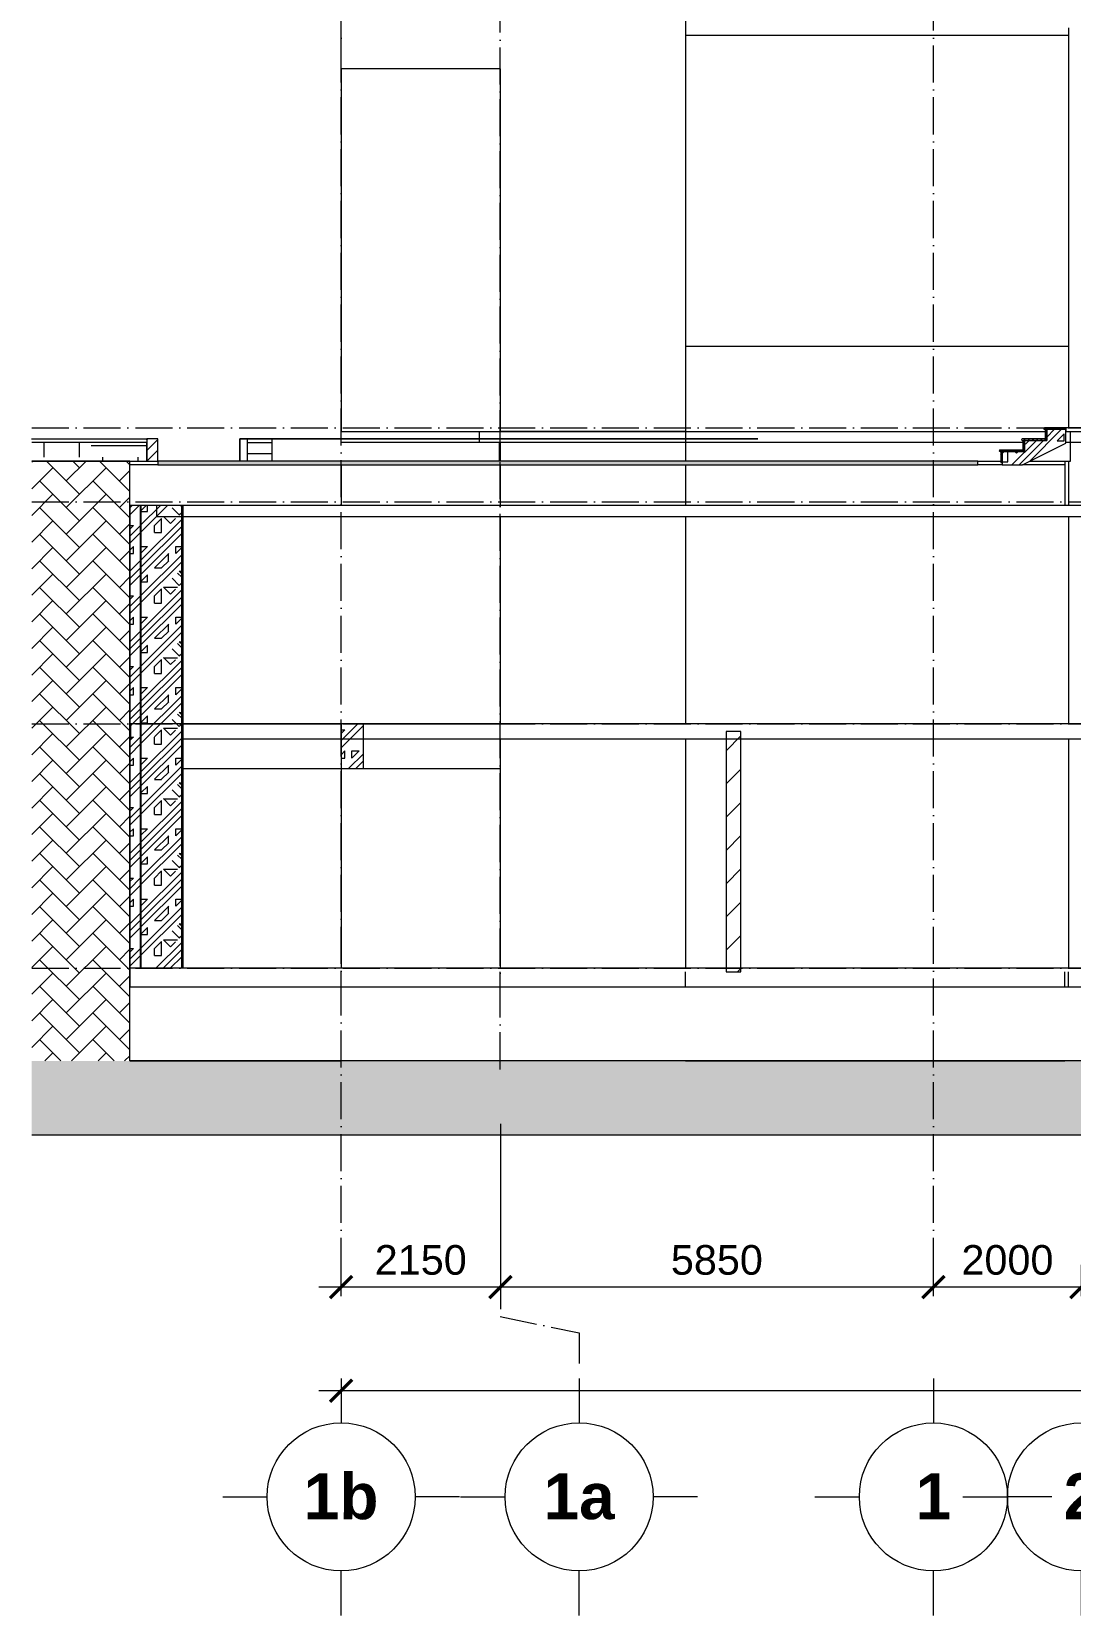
# Model space of a CAD drawing. Header units: millimetres. Extents: x -12680 to 112808, y -16580 to 93550.
# Drawn here: x -12680 to 1351, y -16039 to 5350 of the extents above; entities that cross this region are included whole.
import ezdxf

# ---------------------------------------------------------------- set-up
doc = ezdxf.new("R2010")
doc.units = ezdxf.units.MM
doc.linetypes.add('Grid Line', pattern=[14, 10, -2, 0, -2])
for name, color, linetype, lineweight in [('DIM', 1, 'Continuous', 5), ('HATCH-TUONG', 152, 'Continuous', 9), ('KH', 6, 'Continuous', 5), ('NET CAT', 3, 'Continuous', 5), ('NET CATConcrete', 3, 'Continuous', 5), ('NET THAY 1', 41, 'Continuous', 5), ('NET-CAT', 3, 'Continuous', 9), ('NET-THAY', 2, 'Continuous', 15), ('TRUC', 225, 'Continuous', 5)]:
    doc.layers.add(name, color=color, linetype=linetype, lineweight=lineweight)
doc.styles.add('Arial_B', font='arialbd_1.ttf', dxfattribs={"height": 619.047619})
doc.styles.add('TA1', font='arial_1.ttf')
doc.dimstyles.new('D_200_KTx2', dxfattribs={"dimtxt": 400, "dimasz": 300, "dimexe": 300, "dimexo": 300, "dimgap": 160, "dimtad": 1, "dimdec": 0, "dimzin": 9, "dimtxsty": 'TA1', "dimblk": 'ARCHTICK', "dimcen": 1, "dimdle": 300, "dimclrd": 256, "dimclre": 256, "dimclrt": 7, "dimadec": 0, "dimazin": 0, "dimtfac": 1, "dimtdec": 0, "dimtix": 1, "dimtmove": 1, "dimatfit": 3, "dimldrblk": 'ARCHTICK', "dimfxl": 0, "dimtolj": 1, "dimtzin": 0, "dimlwd": -1, "dimlwe": -1, "dimarcsym": 0})
pattern_1 = [(45, (41557.3, 40400), (-476.2456, 476.2456), []), (45, (41652.6, 40400), (-476.2456, 476.2456), []), (45, (41462.1, 40400), (-476.2456, 476.2456), []), (45, (41938.3, 40400), (-476.2456, 476.2456), []), (45, (42033.6, 40400), (-476.2456, 476.2456), []), (0, (41843.1, 40495.25), (0, 952.5), [95.25, -857.25]), (0, (41938.3, 40590.5), (0, 952.5), [95.25, -857.25]), (45, (41843.1, 40495.25), (0, 952.491), [134.684, -1212.342]), (45, (41938.3, 40495.25), (0, 952.491), [134.684, -1212.342]), (0, (41843.1, 40495.25), (0, 952.5), [95.25, -857.25]), (90, (41366.8, 40495.25), (-952.5, 6e-14), [95.25, -857.25]), (90, (41462.1, 40495.25), (-952.5, 6e-14), [190.5, -762]), (45, (41366.8, 40590.5), (0, 952.491), [134.684, -1212.342]), (90, (42224.1, 40781), (-952.5, 6e-14), [95.25, -857.25]), (0, (42128.8, 40781), (0, 952.5), [95.25, -857.25]), (45, (42128.8, 40781), (0, 952.491), [134.684, -1212.342]), (0, (42319.3, 40495.25), (0, 952.5), [95.25, -857.25]), (0, (42319.3, 40971.5), (0, 952.5), [95.25, -857.25]), (90, (42509.8, 41066.75), (-952.5, 6e-14), [95.25, -857.25]), (45, (42319.3, 40971.5), (0, 952.491), [269.367, -1077.659]), (45, (42414.6, 40971.5), (0, 952.491), [134.684, -1212.342]), (45, (42605.1, 41162), (0, 952.491), [134.684, -1212.342]), (0, (42605.1, 41257.25), (0, 952.5), [95.25, -857.25]), (90, (42605.1, 41162), (-952.5, 6e-14), [95.25, -857.25]), (0, (41938.3, 41162), (0, 952.5), [95.25, -857.25]), (0, (42128.8, 41257.25), (0, 952.5), [95.25, -857.25]), (90, (42033.6, 41162), (-952.5, 6e-14), [95.25, -857.25]), (90, (42128.8, 41162), (-952.5, 6e-14), [95.25, -857.25]), (45, (41938.3, 41162), (0, 952.491), [134.684, -1212.342]), (45, (42128.8, 41162), (0, 952.491), [134.684, -1212.342]), (135, (41581.06, 40614.8), (-952.491, 6e-14), [134.684, -1212.342]), (135, (41700.2, 40733.4), (-952.491, 6e-14), [134.684, -1212.342]), (135, (41771.64, 40804.8), (-952.491, 6e-14), [134.684, -1212.342]), (135, (41795.45, 40828.6), (-952.491, 6e-14), [134.684, -1212.342]), (135, (41843.1, 40876.25), (-952.491, 6e-14), [134.684, -1212.342]), (135, (41866.9, 40900.06), (-952.491, 6e-14), [134.684, -1212.342]), (135, (41938.3, 40971.5), (-952.491, 6e-14), [134.684, -1212.342]), (135, (41985.95, 41019.1), (-952.491, 6e-14), [134.684, -1212.342]), (45, (41581.06, 40614.8), (0, 952.491), [95.25, -1251.776]), (45, (41700.2, 40733.4), (0, 952.491), [67.361, -1279.665]), (45, (41866.9, 40900.06), (0, 952.491), [67.361, -1279.665]), (45, (41771.64, 40995.3), (0, 952.491), [67.361, -1279.665]), (45, (41938.3, 40971.5), (0, 952.491), [67.361, -1279.665]), (45, (41843.1, 41066.75), (0, 952.491), [67.361, -1279.665]), (0, (41486.3, 40709.5), (0, 952.5), [190.043, -762.457]), (0, (41700.2, 40923.9), (0, 952.5), [95.25, -857.25])]
pattern_2 = [(45, (41462.075, 40400), (-28.28427, 28.28427), []), (135, (41462.075, 40400), (-28.28427, -28.28427), [])]

# ---------------------------------------------------------------- blocks, each defined once
blk = doc.blocks.new('ALC1807-ASCENT PLAZA-TANG HAM_rvt-1-MẶT CẮT B-B')
at = {"layer": 'HATCH-TUONG', "lineweight": 5}
h = blk.add_hatch(dxfattribs=at)
h.set_pattern_fill('FP_2', style=0, pattern_type=2)
h.set_pattern_definition([(45, (41462.07, 40400), (-224.5064, 224.5064), [])])
h.paths.add_polyline_path([(-3099, -7350), (-3099, -4100), (-3299, -4100), (-3299, -7350)], flags=0)
at = {"layer": 'NET-CAT', "color": 250}
for p, q in [((-3299, -4100), (-3299, -7350)), ((-3099, -4100), (-3299, -4100)), ((-3099, -7350), (-3099, -4100)), ((-3299, -7350), (-3099, -7350))]:
    blk.add_line(p, q, dxfattribs=at)
blk = doc.blocks.new('ALC1807-ASCENT PLAZA-TANG 1_2_rvt-1-MẶT CẮT B-B')
at = {"layer": 'HATCH-TUONG', "lineweight": 5}
h = blk.add_hatch(dxfattribs=at)
h.set_pattern_fill('FP_4', style=0, pattern_type=2)
h.set_pattern_definition([(45, (41462.07, 40400), (-70.71068, 70.71068), [])])
h.paths.add_polyline_path([(-10976, -450), (-10976, -150), (-11126, -150), (-11126, -450)], flags=0)
at = {"layer": 'NET CAT'}
h = blk.add_hatch(dxfattribs=at)
h.set_pattern_fill('FP_45', style=0, pattern_type=2)
h.set_pattern_definition([(0, (41462.1, 40400), (1270, 1270), [1270, -1270]), (0, (41462.1, 40876.2), (1270, 1270), [1270, -1270]), (0, (41462.1, 41352.5), (1270, 1270), [1270, -1270]), (90, (41620.8, 41511.2), (-1270, 1270), [1270, -1270]), (90, (42097.1, 41511.2), (-1270, 1270), [1270, -1270]), (90, (42573.3, 41511.2), (-1270, 1270), [1270, -1270])])
h.paths.add_polyline_path([(-12679, -450), (-11126, -450), (-11126, -200), (-12679, -200)], flags=0)
h = blk.add_hatch(dxfattribs=at)
h.set_pattern_fill('AR-HBONE', color=134, scale=2.5, style=0)
h.paths.add_polyline_path([(-12679, -8550), (-11354, -8550), (-11354, -450), (-12679, -450), (-12679, -6162)], flags=0)
h = blk.add_hatch(dxfattribs=at)
h.set_pattern_fill('FP_1', style=0, pattern_type=2)
h.set_pattern_definition(pattern_1)
h.paths.add_polyline_path([(-1630, -500), (101, -500), (101, -450), (-10975, -450), (-10975, -500), (-5313, -500)], flags=0)
h.paths.add_polyline_path([(90609, -500), (90609, -450), (90264, -450), (90264, -500), (90446, -500)], flags=0)
h.paths.add_polyline_path([(89299, -500), (89299, -450), (87285, -450), (87285, -500), (88605, -500)], flags=0)
h = blk.add_hatch(dxfattribs=at)
h.set_pattern_fill('AR-HBONE', color=134, scale=2.5, style=0)
h.paths.add_polyline_path([(53616, -9550), (105178, -9550), (105178, -8550), (-12679, -8550), (-12679, -9550), (46250, -9550)], flags=0)
at = {"layer": 'NET THAY 1'}
h = blk.add_hatch(dxfattribs=at)
h.set_pattern_fill('FP_1', color=256, style=0, pattern_type=2)
h.set_pattern_definition(pattern_1)
h.paths.add_polyline_path([(431, -500), (706, -500), (1291, -208), (1291, -20), (1031, -20), (1031, -170), (731, -170), (731, -320), (431, -320)], flags=0)
h = blk.add_hatch(dxfattribs=at)
h.set_pattern_fill('FP_39', color=256, style=0, pattern_type=2)
h.set_pattern_definition(pattern_2)
h.paths.add_polyline_path([(701, -170), (1011, -170), (1011, -150), (701, -150), (692, -155), (692, -165)], flags=0)
h = blk.add_hatch(dxfattribs=at)
h.set_pattern_fill('FP_39', color=256, style=0, pattern_type=2)
h.set_pattern_definition(pattern_2)
h.paths.add_polyline_path([(731, -320), (731, -170), (711, -170), (711, -320)], flags=0)
h = blk.add_hatch(dxfattribs=at)
h.set_pattern_fill('FP_39', color=256, style=0, pattern_type=2)
h.set_pattern_definition(pattern_2)
h.paths.add_polyline_path([(1132, -20), (1291, -20), (1291, 0), (1001, 0), (992, -5), (992, -15), (1001, -20)], flags=0)
h = blk.add_hatch(dxfattribs=at)
h.set_pattern_fill('FP_39', color=256, style=0, pattern_type=2)
h.set_pattern_definition(pattern_2)
h.paths.add_polyline_path([(1031, -170), (1031, -20), (1011, -20), (1011, -170)], flags=0)
h = blk.add_hatch(dxfattribs=at)
h.set_pattern_fill('FP_39', color=256, style=0, pattern_type=2)
h.set_pattern_definition(pattern_2)
h.paths.add_polyline_path([(401, -320), (711, -320), (711, -300), (401, -300), (392, -305), (392, -315)], flags=0)
h = blk.add_hatch(dxfattribs=at)
h.set_pattern_fill('FP_39', color=256, style=0, pattern_type=2)
h.set_pattern_definition(pattern_2)
h.paths.add_polyline_path([(431, -470), (431, -320), (411, -320), (411, -470)], flags=0)
at = {"layer": 'NET CAT', "color": 50, "lineweight": 9}
for p, q in [((1291, 0), (1001, 0)), ((1291, -20), (1291, 0)), ((1011, -150), (701, -150)), ((701, -170), (1011, -170)), ((706, -500), (1291, -208)), ((711, -170), (711, -320)), ((731, -170), (711, -170)), ((1031, -170), (731, -170)), ((731, -170), (731, -320)), ((731, -320), (731, -170)), ((1001, -20), (1291, -20)), ((1011, -20), (1011, -170)), ((1031, -20), (1011, -20)), ((1011, -170), (1011, -150)), ((1011, -170), (1031, -170)), ((1291, -20), (1031, -20)), ((1031, -20), (1031, -170)), ((1031, -170), (1031, -20)), ((1291, -208), (1291, -20)), ((711, -300), (401, -300)), ((401, -320), (711, -320)), ((411, -320), (411, -470)), ((431, -320), (411, -320)), ((731, -320), (431, -320)), ((431, -320), (431, -500)), ((431, -470), (431, -320)), ((711, -320), (711, -300)), ((711, -320), (731, -320)), ((411, -470), (431, -470)), ((431, -500), (706, -500))]:
    blk.add_line(p, q, dxfattribs=at)
for centre in [(1001, -10), (701, -160), (401, -310)]:
    blk.add_arc(centre, 10, 90, 270, dxfattribs=at)
at = {"layer": 'NET-CAT', "lineweight": 15}
for p, q in [((22751, 0), (1291, 0)), ((1291, 0), (1291, -50)), ((-11126, -200), (-12679, -200)), ((-11126, -450), (-11126, -200)), ((1291, -50), (22751, -50)), ((-12679, -450), (-11126, -450)), ((-11354, -450), (-12679, -450)), ((-11354, -8550), (-11354, -450)), ((101, -450), (-10975, -450)), ((-10975, -450), (-10975, -500)), ((-10975, -500), (101, -500)), ((101, -500), (101, -450)), ((103822, -8550), (-11354, -8550)), ((-12679, -9550), (105178, -9550))]:
    blk.add_line(p, q, dxfattribs=at)
at = {"layer": 'NET-CAT'}
for p, q in [((-10976, -150), (-11126, -150)), ((-11126, -150), (-11126, -450)), ((-10976, -450), (-10976, -150)), ((-11126, -450), (-10976, -450))]:
    blk.add_line(p, q, dxfattribs=at)
at = {"layer": 'NET-THAY', "color": 10}
for p, q in [((-8499, 4850), (-8499, -50)), ((1326, 1100), (-3849, 1100)), ((-3849, 1100), (-3849, -450)), ((-12680, -150), (-11126, -150)), ((-9870, -150), (-9870, -450)), ((-9868, -150), (-9768, -150)), ((-9868, -450), (-9868, -150)), ((-9768, -150), (-9768, -350)), ((-9435, -150), (-9757, -150)), ((-9435, -150), (-9329, -150)), ((-9435, -150), (-9435, -450)), ((-9329, -150), (-9213, -150)), ((-9213, -150), (-9087, -150)), ((-9087, -150), (-8951, -150)), ((-8951, -150), (-8500, -150)), ((-6359, -450), (-6359, -200)), ((1351, -450), (1351, -50)), ((-9770, -350), (-9770, -450)), ((-9435, -350), (-9768, -350)), ((101, -450), (411, -450)), ((806, -450), (1351, -450))]:
    blk.add_line(p, q, dxfattribs=at)
at = {"layer": 'NET-THAY', "color": 250, "lineweight": 9}
for p, q in [((-9768, -200), (-9435, -200)), ((-6359, -300), (-6349, -300)), ((-6349, -350), (-6359, -350)), ((431, -500), (101, -500)), ((1276, -500), (706, -500))]:
    blk.add_line(p, q, dxfattribs=at)
at = {"layer": 'NET-THAY', "color": 250, "lineweight": 9, "flags": 128}
blk.add_lwpolyline([(-10975, -500), (-11139, -500), (-11297, -500), (-11354, -500)], dxfattribs=at)
at = {"layer": 'NET-THAY', "color": 10}
for major_axis in [(3500, 0), (3400, 0)]:
    blk.add_ellipse((-6370, -150), major_axis=major_axis, ratio=0.000001, dxfattribs=at)
blk = doc.blocks.new('Grid - FamilyAL-KH TRUC-1020318-MẶT CẮT B-B')
at = {"layer": 'KH'}
for p, q in [((-5285, -11639), (-5285, -12239)), ((-6885, -13239), (-6285, -13239)), ((-3685, -13239), (-4285, -13239)), ((-5285, -14839), (-5285, -14239))]:
    blk.add_line(p, q, dxfattribs=at)
blk.add_circle((-5285, -13239), 1000, dxfattribs=at)
blk = doc.blocks.new('_ARCHTICK')
at = {"color": 0, "linetype": 'ByBlock', "const_width": 0.15}
blk.add_lwpolyline([(-0.5, -0.5), (0.5, 0.5)], dxfattribs=at)
blk = doc.blocks.new('DIMBLOCK43-MẶT CẮT B-B')
at = {"layer": 'Defpoints', "color": 0, "transparency": 16777216}
for p in [(7951, -9099), (1501, -11606), (1501, -12030)]:
    blk.add_point(p, dxfattribs=at)
at = {"layer": 'DIM', "transparency": 16777216}
for p, q in [((7951, -9399), (7951, -11906)), ((1501, -11730), (1501, -11306)), ((8251, -11606), (1201, -11606))]:
    blk.add_line(p, q, dxfattribs=at)
at = {"layer": 'DIM', "transparency": 16777216, "xscale": 300, "yscale": 300, "zscale": 300, "rotation": 180}
blk.add_blockref('_ARCHTICK', (1501, -11606), dxfattribs=at)
at = {"layer": 'DIM', "transparency": 16777216, "xscale": 300, "yscale": 300, "zscale": 300}
blk.add_blockref('_ARCHTICK', (7951, -11606), dxfattribs=at)
at = {"layer": 'DIM', "color": 7, "transparency": 16777216, "insert": (4726, -11241), "char_height": 400, "attachment_point": 5, "style": 'TA1'}
blk.add_mtext('\\A1;6450', dxfattribs=at)
blk = doc.blocks.new('DIMBLOCK44-MẶT CẮT B-B')
at = {"layer": 'Defpoints', "color": 0, "transparency": 16777216}
for p in [(-499, -11606), (-499, -12030), (1501, -12030)]:
    blk.add_point(p, dxfattribs=at)
at = {"layer": 'DIM', "transparency": 16777216}
for p, q in [((-499, -11730), (-499, -11306)), ((1501, -11730), (1501, -11306)), ((1801, -11606), (-799, -11606))]:
    blk.add_line(p, q, dxfattribs=at)
at = {"layer": 'DIM', "transparency": 16777216, "xscale": 300, "yscale": 300, "zscale": 300, "rotation": 180}
blk.add_blockref('_ARCHTICK', (-499, -11606), dxfattribs=at)
at = {"layer": 'DIM', "transparency": 16777216, "xscale": 300, "yscale": 300, "zscale": 300}
blk.add_blockref('_ARCHTICK', (1501, -11606), dxfattribs=at)
at = {"layer": 'DIM', "color": 7, "transparency": 16777216, "insert": (501, -11241), "char_height": 400, "attachment_point": 5, "style": 'TA1'}
blk.add_mtext('\\A1;2000', dxfattribs=at)
blk = doc.blocks.new('DIMBLOCK45-MẶT CẮT B-B')
at = {"layer": 'Defpoints', "color": 0, "transparency": 16777216}
for p in [(-6349, -9099), (-6349, -11606), (-499, -12030)]:
    blk.add_point(p, dxfattribs=at)
at = {"layer": 'DIM', "transparency": 16777216}
for p, q in [((-6349, -9399), (-6349, -11906)), ((-499, -11730), (-499, -11306)), ((-199, -11606), (-6649, -11606))]:
    blk.add_line(p, q, dxfattribs=at)
at = {"layer": 'DIM', "transparency": 16777216, "xscale": 300, "yscale": 300, "zscale": 300, "rotation": 180}
blk.add_blockref('_ARCHTICK', (-6349, -11606), dxfattribs=at)
at = {"layer": 'DIM', "transparency": 16777216, "xscale": 300, "yscale": 300, "zscale": 300}
blk.add_blockref('_ARCHTICK', (-499, -11606), dxfattribs=at)
at = {"layer": 'DIM', "color": 7, "transparency": 16777216, "insert": (-3424, -11241), "char_height": 400, "attachment_point": 5, "style": 'TA1'}
blk.add_mtext('\\A1;5850', dxfattribs=at)
blk = doc.blocks.new('DIMBLOCK46-MẶT CẮT B-B')
at = {"layer": 'Defpoints', "color": 0, "transparency": 16777216}
for p in [(-6349, -9099), (-8499, -11606), (-8499, -12030)]:
    blk.add_point(p, dxfattribs=at)
at = {"layer": 'DIM', "transparency": 16777216}
for p, q in [((-6349, -9399), (-6349, -11906)), ((-8499, -11730), (-8499, -11306)), ((-6049, -11606), (-8799, -11606))]:
    blk.add_line(p, q, dxfattribs=at)
at = {"layer": 'DIM', "transparency": 16777216, "xscale": 300, "yscale": 300, "zscale": 300, "rotation": 180}
blk.add_blockref('_ARCHTICK', (-8499, -11606), dxfattribs=at)
at = {"layer": 'DIM', "transparency": 16777216, "xscale": 300, "yscale": 300, "zscale": 300}
blk.add_blockref('_ARCHTICK', (-6349, -11606), dxfattribs=at)
at = {"layer": 'DIM', "color": 7, "transparency": 16777216, "insert": (-7424, -11241), "char_height": 400, "attachment_point": 5, "style": 'TA1'}
blk.add_mtext('\\A1;2150', dxfattribs=at)
blk = doc.blocks.new('DIMBLOCK47-MẶT CẮT B-B')
at = {"layer": 'Defpoints', "color": 0, "transparency": 16777216}
for p in [(-8499, -12639), (41001, -12639), (-8499, -13006)]:
    blk.add_point(p, dxfattribs=at)
at = {"layer": 'DIM', "transparency": 16777216}
for p, q in [((41301, -13006), (-8799, -13006)), ((-8499, -12939), (-8499, -13306)), ((41001, -12939), (41001, -13306))]:
    blk.add_line(p, q, dxfattribs=at)
at = {"layer": 'DIM', "transparency": 16777216, "xscale": 300, "yscale": 300, "zscale": 300, "rotation": 180}
blk.add_blockref('_ARCHTICK', (-8499, -13006), dxfattribs=at)
at = {"layer": 'DIM', "transparency": 16777216, "xscale": 300, "yscale": 300, "zscale": 300}
blk.add_blockref('_ARCHTICK', (41001, -13006), dxfattribs=at)
at = {"layer": 'DIM', "color": 7, "transparency": 16777216, "insert": (16251, -12641), "char_height": 400, "attachment_point": 5, "style": 'TA1'}
blk.add_mtext('\\A1;49500', dxfattribs=at)

msp = doc.modelspace()

# ---------------------------------------------------------------- hatches: boundary and pattern name
at = {"layer": 'HATCH-TUONG', "lineweight": 5}
h = msp.add_hatch(dxfattribs=at)
h.set_pattern_fill('FP_1', color=256, style=0, pattern_type=2)
h.set_pattern_definition(pattern_1)
h.paths.add_polyline_path([(-11353.8, -7300), (-11209.5, -7300), (-11209.5, -1050), (-11353.8, -1050), (-11353.8, -6162.4)], flags=0)
h = msp.add_hatch(dxfattribs=at)
h.set_pattern_fill('FP_1', color=256, style=0, pattern_type=2)
h.set_pattern_definition(pattern_1)
h.paths.add_polyline_path([(-10653.2, -7300), (-10653.2, -1050), (-11199.5, -1050), (-11199.5, -7300)], flags=0)
at = {"layer": 'NET CATConcrete'}
h = msp.add_hatch(dxfattribs=at)
h.set_pattern_fill('FP_1', color=256, style=0, pattern_type=2)
h.set_pattern_definition([(45, (41557.3, 41450), (-476.2456, 476.2456), []), (45, (41652.6, 41450), (-476.2456, 476.2456), []), (45, (41462.1, 41450), (-476.2456, 476.2456), []), (45, (41938.3, 41450), (-476.2456, 476.2456), []), (45, (42033.6, 41450), (-476.2456, 476.2456), []), (0, (41843.1, 41545.25), (0, 952.5), [95.25, -857.25]), (0, (41938.3, 41640.5), (0, 952.5), [95.25, -857.25]), (45, (41843.1, 41545.25), (0, 952.491), [134.684, -1212.342]), (45, (41938.3, 41545.25), (0, 952.491), [134.684, -1212.342]), (0, (41843.1, 41545.25), (0, 952.5), [95.25, -857.25]), (90, (41366.8, 41545.25), (-952.5, 6e-14), [95.25, -857.25]), (90, (41462.1, 41545.25), (-952.5, 6e-14), [190.5, -762]), (45, (41366.8, 41640.5), (0, 952.491), [134.684, -1212.342]), (90, (42224.1, 41831), (-952.5, 6e-14), [95.25, -857.25]), (0, (42128.8, 41831), (0, 952.5), [95.25, -857.25]), (45, (42128.8, 41831), (0, 952.491), [134.684, -1212.342]), (0, (42319.3, 41545.25), (0, 952.5), [95.25, -857.25]), (0, (42319.3, 42021.5), (0, 952.5), [95.25, -857.25]), (90, (42509.8, 42116.75), (-952.5, 6e-14), [95.25, -857.25]), (45, (42319.3, 42021.5), (0, 952.491), [269.367, -1077.659]), (45, (42414.6, 42021.5), (0, 952.491), [134.684, -1212.342]), (45, (42605.1, 42212), (0, 952.491), [134.684, -1212.342]), (0, (42605.1, 42307.25), (0, 952.5), [95.25, -857.25]), (90, (42605.1, 42212), (-952.5, 6e-14), [95.25, -857.25]), (0, (41938.3, 42212), (0, 952.5), [95.25, -857.25]), (0, (42128.8, 42307.25), (0, 952.5), [95.25, -857.25]), (90, (42033.6, 42212), (-952.5, 6e-14), [95.25, -857.25]), (90, (42128.8, 42212), (-952.5, 6e-14), [95.25, -857.25]), (45, (41938.3, 42212), (0, 952.491), [134.684, -1212.342]), (45, (42128.8, 42212), (0, 952.491), [134.684, -1212.342]), (135, (41581.06, 41664.8), (-952.491, 6e-14), [134.684, -1212.342]), (135, (41700.2, 41783.4), (-952.491, 6e-14), [134.684, -1212.342]), (135, (41771.64, 41854.8), (-952.491, 6e-14), [134.684, -1212.342]), (135, (41795.45, 41878.6), (-952.491, 6e-14), [134.684, -1212.342]), (135, (41843.1, 41926.25), (-952.491, 6e-14), [134.684, -1212.342]), (135, (41866.9, 41950.06), (-952.491, 6e-14), [134.684, -1212.342]), (135, (41938.3, 42021.5), (-952.491, 6e-14), [134.684, -1212.342]), (135, (41985.95, 42069.1), (-952.491, 6e-14), [134.684, -1212.342]), (45, (41581.06, 41664.8), (0, 952.491), [95.25, -1251.776]), (45, (41700.2, 41783.4), (0, 952.491), [67.361, -1279.665]), (45, (41866.9, 41950.06), (0, 952.491), [67.361, -1279.665]), (45, (41771.64, 42045.3), (0, 952.491), [67.361, -1279.665]), (45, (41938.3, 42021.5), (0, 952.491), [67.361, -1279.665]), (45, (41843.1, 42116.75), (0, 952.491), [67.361, -1279.665]), (0, (41486.3, 41759.5), (0, 952.5), [190.043, -762.457]), (0, (41700.2, 41973.9), (0, 952.5), [95.25, -857.25])])
h.paths.add_polyline_path([(-8199.5, -4600), (-8199.5, -4000), (-8499.5, -4000), (-8499.5, -4600)], flags=0)

# ---------------------------------------------------------------- linework, layer by layer
at = {"layer": 'NET CAT'}
for p, q in [((-3849.5, 81250), (-3849.5, -50)), ((1325.5, 5400), (1325.5, 0)), ((-6349.5, 4850), (-6349.5, -50)), ((-3849.5, -50), (-6349.5, -50)), ((-3849.5, -200), (-6349.5, -200)), ((-6349.5, -200), (-6349.5, -450)), ((-3849.5, -200), (-3849.5, -450)), ((-8499.5, -500), (-8499.5, -1050)), ((-6349.5, -500), (-6349.5, -1050)), ((-3849.5, -500), (-3849.5, -1050)), ((1275.5, -450), (1275.5, -1050)), ((1325.5, -450), (1325.5, -1050)), ((-6349.5, -1200), (-6349.5, -4000)), ((-3849.5, -1200), (-3849.5, -4000)), ((1325.5, -1200), (1325.5, -4000)), ((-8499.5, -4200), (-8499.5, -4000)), ((-6349.5, -4200), (-6349.5, -7300)), ((-3849.5, -4200), (-3849.5, -7300)), ((1325.5, -4200), (1325.5, -7300)), ((-8499.5, -4600), (-8499.5, -7300)), ((-8499.5, -7550), (-8499.5, -7350)), ((-6349.5, -7550), (-6349.5, -7350)), ((-3849.5, -7550), (-3849.5, -7350)), ((1275.5, -7550), (1275.5, -7350)), ((1325.5, -7550), (1325.5, -7350)), ((-6349.5, -8550), (-8499.5, -8550)), ((-3849.5, -8550), (-6349.5, -8550)), ((1325.5, -8550), (1275.5, -8550)), ((1675.5, -8550), (1325.5, -8550))]:
    msp.add_line(p, q, dxfattribs=at)
at = {"layer": 'NET CAT', "lineweight": 13}
for p, q in [((-8199.5, -4000), (-8499.5, -4000)), ((-8499.5, -4000), (-8499.5, -4600)), ((-8199.5, -4600), (-8199.5, -4000)), ((-8499.5, -4600), (-8199.5, -4600))]:
    msp.add_line(p, q, dxfattribs=at)
at = {"layer": 'NET CATConcrete'}
for p, q in [((-8499.5, 4850), (-8499.5, 5450)), ((-8199.5, 4850), (-8499.5, 4850)), ((-6349.5, 4850), (-8199.5, 4850)), ((-10635.2, -4000), (-8499.5, -4000)), ((-8199.5, -4000), (-6349.5, -4000)), ((-10635.2, -4600), (-8499.5, -4600)), ((-8199.5, -4600), (-6349.5, -4600))]:
    msp.add_line(p, q, dxfattribs=at)
at = {"layer": 'NET-CAT'}
for p, q in [((-11353.8, -1050), (-11353.8, -7300)), ((-10994.5, -1050), (-11353.8, -1050)), ((-11199.5, -7300), (-11199.5, -1050)), ((-10635.2, -7300), (-10635.2, -1050)), ((-11353.8, -8550), (-10635.2, -8550))]:
    msp.add_line(p, q, dxfattribs=at)
at = {"layer": 'NET-CAT', "lineweight": 15}
for p, q in [((-11209.5, -7300), (-11209.5, -1050)), ((2900.5, -1050), (-10994.5, -1050)), ((-10994.5, -1050), (-10994.5, -1200)), ((-10653.2, -7300), (-10653.2, -1050)), ((-10994.5, -1200), (2900.5, -1200)), ((22760.5, -4000), (-11346.4, -4000)), ((-11346.4, -4000), (-11346.4, -4200)), ((-10635.2, -4200), (22760.5, -4200)), ((26030.5, -7300), (-11353.8, -7300)), ((-11353.8, -7300), (-11353.8, -7550)), ((-11353.8, -7550), (26030.5, -7550))]:
    msp.add_line(p, q, dxfattribs=at)
at = {"layer": 'NET-THAY', "lineweight": 9}
for p, q in [((1325.5, 5300), (-3849.5, 5300)), ((-8499.5, -200), (-8499.5, -50)), ((-8499.5, -50), (1010.5, -50)), ((710.5, -200), (-8499.5, -200)), ((-6632.8, -50), (-6632.8, -200)), ((2900.5, -200), (1290.5, -200))]:
    msp.add_line(p, q, dxfattribs=at)
at = {"layer": 'NET-THAY'}
for p, q in [((-10635.2, -8550), (-8499.5, -8550)), ((-3849.5, -8550), (1275.5, -8550))]:
    msp.add_line(p, q, dxfattribs=at)
at = {"layer": 'TRUC', "linetype": 'Grid Line', "ltscale": 50}
for p, q in [((-8499.5, -11438.8), (-8499.5, 91838.4)), ((-6349.5, -8664.8), (-6349.5, 91838.4)), ((-499.5, -11438.8), (-499.5, 91838.4)), ((-12679, 0), (108517.8, 0)), ((-12679, -1000), (112808.4, -1000)), ((-12679, -4000), (108517.8, -4000)), ((-12679, -7300), (108517.8, -7300)), ((-6349.5, -12002.5), (-5284.9, -12223.7)), ((-5284.9, -12223.7), (-5284.9, -12638.8))]:
    msp.add_line(p, q, dxfattribs=at)

# ---------------------------------------------------------------- block references
at = {"lineweight": 5}
for name in ['ALC1807-ASCENT PLAZA-TANG 1_2_rvt-1-MẶT CẮT B-B', 'ALC1807-ASCENT PLAZA-TANG HAM_rvt-1-MẶT CẮT B-B']:
    msp.add_blockref(name, (0, 0), dxfattribs=at)
at = {"layer": 'KH'}
for p in [(-3214.6, -1200), (0, -1200), (4785.4, -1200), (6785.4, -1200)]:
    msp.add_blockref('Grid - FamilyAL-KH TRUC-1020318-MẶT CẮT B-B', p, dxfattribs=at)

# ---------------------------------------------------------------- texts
at = {"layer": 'KH', "attachment_point": 2, "line_spacing_factor": 0.941778, "style": 'Arial_B'}
for s, insert, char_height, width in [('1b', (-8499.7, -14121.3), 619.05, 1175.251), ('\\fArial|b1|i0|c0|p34|;2', (1500.3, -14121.3), 619.048, 558.244), ('1a', (-5285.1, -14121.3), 619.05, 1116.488), ('\\fArial|b1|i0|c0|p34|;1', (-499.7, -14121.3), 619.048, 558.244)]:
    msp.add_mtext(s, dxfattribs=dict(at, insert=insert, char_height=char_height, width=width))

# ---------------------------------------------------------------- dimensions: what is measured, and where the dimension line sits
at = {"layer": 'DIM'}
for base, p1, p2, picture, middle in [((-8499.5, -11605.5), (-6349.5, -9098.8), (-8499.5, -12029.8), 'DIMBLOCK46-MẶT CẮT B-B', (-7424.5, -11241.3)), ((-6349.5, -11605.5), (-499.5, -12029.8), (-6349.5, -9098.8), 'DIMBLOCK45-MẶT CẮT B-B', (-3424.5, -11241.3)), ((1500.5, -11605.5), (7950.5, -9098.8), (1500.5, -12029.8), 'DIMBLOCK43-MẶT CẮT B-B', (4725.5, -11241.3)), ((-499.5, -11605.5), (1500.5, -12029.8), (-499.5, -12029.8), 'DIMBLOCK44-MẶT CẮT B-B', (500.5, -11241.3)), ((-8499.5, -13005.5), (41000.5, -12638.8), (-8499.5, -12638.8), 'DIMBLOCK47-MẶT CẮT B-B', (16250.5, -12641.3))]:
    dim = msp.add_linear_dim(base=base, p1=p1, p2=p2, dimstyle='D_200_KTx2', dxfattribs=at)
    dim.commit()
    dim.dimension.update_dxf_attribs({"geometry": picture, "text_midpoint": middle})

doc.saveas('drawing.dxf')
